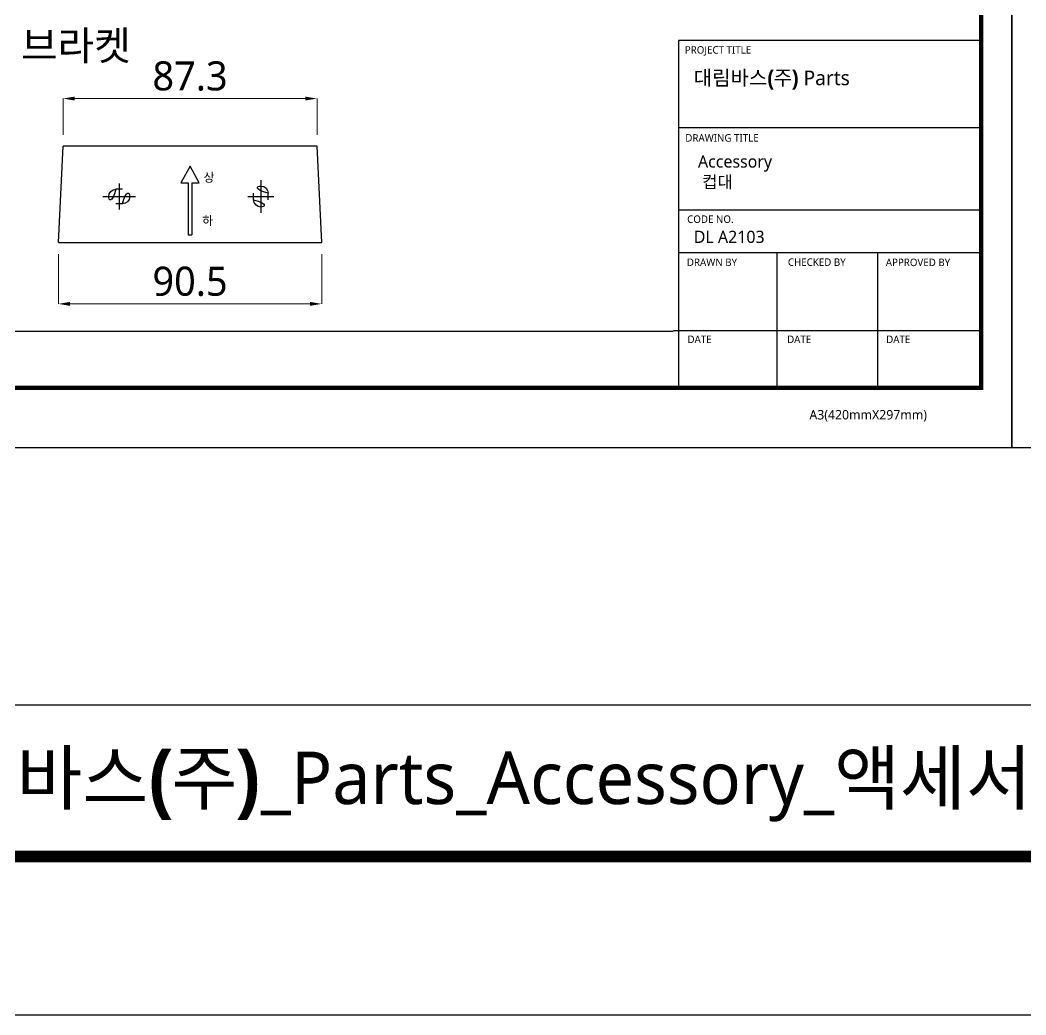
# Model space of a CAD drawing. Extents: x 16296677952 to 16296679688, y -37409618576 to -37409617304.
# Drawn here: x 16296678338.5 to 16296678684.2, y -37409618576 to -37409618234.2 of the extents above; entities that cross this region are included whole.
import ezdxf

# ---------------------------------------------------------------- set-up
doc = ezdxf.new("R2010")
doc.units = 0
doc.header["$LTSCALE"] = 10
doc.header["$MEASUREMENT"] = 0
doc.header["$PDMODE"] = 3
doc.header["$PDSIZE"] = -10
doc.linetypes.add('CENTER', pattern=[2, 1.25, -0.25, 0.25, -0.25])
doc.layers.get('0').update_dxf_attribs({"linetype": 'CONTINUOUS'})
doc.layers.get('DEFPOINTS').update_dxf_attribs({"linetype": 'CONTINUOUS'})
doc.layers.add('1', color=7, linetype='CONTINUOUS')
doc.styles.add('Daelim Dimension', font='')
doc.styles.get('Daelim Dimension').set_extended_font_data('NanumGothic')
doc.dimstyles.new('DEFAULT', dxfattribs={"dimscale": 2, "dimtxt": 2, "dimasz": 2, "dimexe": 0, "dimexo": 2, "dimgap": 1, "dimtad": 1, "dimdec": 1, "dimzin": 9, "dimdsep": 46, "dimtxsty": 'Daelim Dimension', "dimcen": 0.5, "dimclrd": 252, "dimclre": 252, "dimclrt": 3, "dimadec": 1, "dimazin": 0, "dimtfac": 1, "dimtdec": 1, "dimtix": 1, "dimtmove": 0, "dimatfit": 3, "dimfxl": 1, "dimtolj": 1, "dimtzin": 1, "dimlwd": 9, "dimlwe": 9, "dimarcsym": 0})

# ---------------------------------------------------------------- blocks, each defined once
blk = doc.blocks.new('*D12')
at = {"color": 5, "lineweight": 9, "transparency": 16777216}
for p, q in [((16296678353.22064, -37409618273.532967), (16296678353.22064, -37409618261.124573)), ((16296678357.22064, -37409618261.124573), (16296678436.520639, -37409618261.124573)), ((16296678440.520639, -37409618273.532967), (16296678440.520639, -37409618261.124573))]:
    blk.add_line(p, q, dxfattribs=at)
at = {"color": 5, "transparency": 16777216}
for points in [[(16296678357.22064, -37409618260.457901), (16296678357.22064, -37409618261.791229), (16296678353.22064, -37409618261.124573)], [(16296678436.520639, -37409618260.457901), (16296678436.520639, -37409618261.791229), (16296678440.520639, -37409618261.124573)]]:
    blk.add_solid(points, dxfattribs=at)
at = {"layer": 'DEFPOINTS', "color": 0, "transparency": 16777216}
for p in [(16296678440.520639, -37409618261.124573), (16296678353.22064, -37409618277.532967), (16296678440.520639, -37409618277.532967)]:
    blk.add_point(p, dxfattribs=at)
at = {"color": 7, "transparency": 16777216, "insert": (16296678396.87064, -37409618253.423561), "char_height": 10, "attachment_point": 5, "style": 'Daelim Dimension'}
blk.add_mtext('\\A1;87.3', dxfattribs=at)
blk = doc.blocks.new('*D13')
at = {"color": 5, "lineweight": 9, "transparency": 16777216}
for p, q in [((16296678351.62064, -37409618314.632973), (16296678351.62064, -37409618331.674797)), ((16296678442.12064, -37409618314.632973), (16296678442.12064, -37409618331.674797)), ((16296678355.62064, -37409618331.674797), (16296678438.12064, -37409618331.674797))]:
    blk.add_line(p, q, dxfattribs=at)
at = {"color": 5, "transparency": 16777216}
for points in [[(16296678355.62064, -37409618331.008141), (16296678355.62064, -37409618332.341469), (16296678351.62064, -37409618331.674797)], [(16296678438.12064, -37409618331.008141), (16296678438.12064, -37409618332.341469), (16296678442.12064, -37409618331.674797)]]:
    blk.add_solid(points, dxfattribs=at)
at = {"layer": 'DEFPOINTS', "color": 0, "transparency": 16777216}
for p in [(16296678351.62064, -37409618310.632973), (16296678442.12064, -37409618310.632973), (16296678442.12064, -37409618331.674797)]:
    blk.add_point(p, dxfattribs=at)
at = {"color": 7, "transparency": 16777216, "insert": (16296678396.87064, -37409618323.973801), "char_height": 10, "attachment_point": 5, "style": 'Daelim Dimension'}
blk.add_mtext('\\A1;90.5', dxfattribs=at)

msp = doc.modelspace()

# ---------------------------------------------------------------- linework, layer by layer
at = {"color": 5, "ltscale": 40}
for p, q in [((16296678668.77466, -37409618241.158173), (16296678564.731569, -37409618241.158173)), ((16296678668.77466, -37409618271.231178), (16296678564.731569, -37409618271.231178)), ((16296678668.77466, -37409618271.231178), (16296678564.731569, -37409618271.231178)), ((16296678668.77466, -37409618299.520866), (16296678564.731569, -37409618299.520866)), ((16296678668.77466, -37409618299.520866), (16296678564.731569, -37409618299.520866)), ((16296678668.77466, -37409618314.111519), (16296678564.731569, -37409618314.111519)), ((16296678668.77466, -37409618314.111519), (16296678564.731569, -37409618314.111519)), ((16296678598.525669, -37409618314.111519), (16296678598.525669, -37409618360.558502)), ((16296678633.20821, -37409618314.111519), (16296678633.20821, -37409618360.558502)), ((16296678668.77466, -37409618340.942162), (16296678563.087021, -37409618340.942162)), ((16296678668.77466, -37409618340.942162), (16296678565.54217, -37409618340.942162)), ((16296678668.77466, -37409618360.558502), (16296678579.609449, -37409618360.558502))]:
    msp.add_line(p, q, dxfattribs=at)
at = {"color": 5, "ltscale": 0.5}
msp.add_line((16296678564.731569, -37409618241.158173), (16296678564.731569, -37409618361.187843), dxfattribs=at)
at = {"color": 1, "linetype": 'CENTER'}
for p, q in [((16296678421.22064, -37409618289.182983), (16296678421.22064, -37409618300.382973)), ((16296678372.520639, -37409618290.282967), (16296678372.520639, -37409618299.282967)), ((16296678366.920641, -37409618294.782967), (16296678378.12064, -37409618294.782967)), ((16296678416.72064, -37409618294.782967), (16296678425.72064, -37409618294.782967))]:
    msp.add_line(p, q, dxfattribs=at)
at = {"color": 5}
for p, q in [((16296678038.774549, -37409618341.016571), (16296678562.96183, -37409618341.016571)), ((16296677980.389971, -37409618469.388939), (16296679378.222731, -37409618469.388939))]:
    msp.add_line(p, q, dxfattribs=at)
at = {"ltscale": 0.5}
for points in [[(16296677952.4748, -37409618575.967308), (16296679688.4748, -37409618575.967308), (16296679688.4748, -37409617303.967308), (16296677952.4748, -37409617303.967308)], [(16296678028.306351, -37409618380.983459), (16296678679.306351, -37409618380.983459), (16296678679.306351, -37409617903.983459), (16296678028.306351, -37409617903.983459)], [(16296678679.306351, -37409618380.983459), (16296679330.306351, -37409618380.983459), (16296679330.306351, -37409617903.983459), (16296678679.306351, -37409617903.983459)]]:
    msp.add_lwpolyline(points, close=True, dxfattribs=at)
at = {"color": 5, "linetype": 'ByBlock', "lineweight": 200}
for points, const_width in [([(16296677980.389971, -37409618521.501404), (16296679660.389971, -37409618521.501404), (16296679660.389971, -37409617333.501404), (16296677980.389971, -37409617333.501404)], 4), ([(16296678038.774549, -37409618360.558739), (16296678668.774549, -37409618360.558739), (16296678668.774549, -37409617915.058739), (16296678038.774549, -37409617915.058739)], 1.5)]:
    msp.add_lwpolyline(points, close=True, dxfattribs=dict(at, const_width=const_width))
at = {"layer": '1'}
for p, q in [((16296678351.62064, -37409618310.632973), (16296678353.22064, -37409618277.532967)), ((16296678440.520639, -37409618277.532967), (16296678353.22064, -37409618277.532967)), ((16296678442.12064, -37409618310.632973), (16296678440.520639, -37409618277.532967)), ((16296678396.87064, -37409618284.332977), (16296678393.72064, -37409618290.032967)), ((16296678400.020639, -37409618290.032967), (16296678396.87064, -37409618284.332977)), ((16296678393.72064, -37409618290.032967), (16296678396.270639, -37409618290.032967)), ((16296678396.270639, -37409618290.032967), (16296678396.270639, -37409618307.932983)), ((16296678397.47064, -37409618290.032967), (16296678397.47064, -37409618307.932983)), ((16296678397.47064, -37409618290.032967), (16296678400.020639, -37409618290.032967)), ((16296678373.62064, -37409618292.282967), (16296678371.420641, -37409618292.282967)), ((16296678418.72064, -37409618295.882973), (16296678418.72064, -37409618293.682983)), ((16296678423.72064, -37409618295.882973), (16296678423.72064, -37409618293.682983)), ((16296678373.62064, -37409618297.282967), (16296678371.420641, -37409618297.282967)), ((16296678351.62064, -37409618310.632973), (16296678442.12064, -37409618310.632973)), ((16296678396.270639, -37409618307.932983), (16296678397.47064, -37409618307.932983))]:
    msp.add_line(p, q, dxfattribs=at)
for centre, start, end in [((16296678371.420641, -37409618294.782967), 90, 270), ((16296678373.62064, -37409618294.782967), 270, 90), ((16296678421.22064, -37409618293.682983), 0, 180), ((16296678421.22064, -37409618295.882973), 180, 0)]:
    msp.add_arc(centre, 2.5, start, end, dxfattribs=at)

# ---------------------------------------------------------------- texts
at = {"color": 5, "ltscale": 40, "style": 'Daelim Dimension'}
for s, height, p in [('PROJECT TITLE', 2.56901127, (16296678566.93413, -37409618245.686653)), ('DRAWING TITLE', 2.56901127, (16296678567.098829, -37409618275.922539)), ('CODE NO.', 2.5690113, (16296678567.743071, -37409618303.844521)), ('DRAWN BY', 2.5690113, (16296678567.64233, -37409618318.652924)), ('CHECKED BY', 2.5690113, (16296678602.352501, -37409618318.607353)), ('APPROVED BY', 2.56901127, (16296678636.01589, -37409618318.690338)), ('DATE', 2.5690113, (16296678567.842991, -37409618345.130913)), ('DATE', 2.5690113, (16296678602.079321, -37409618345.130913)), ('DATE', 2.5690113, (16296678636.134029, -37409618345.130913)), ('A3(420mmX297mm)', 3.24237133, (16296678609.759609, -37409618371.374451))]:
    msp.add_text(s, height=height, dxfattribs=at).set_placement(p)
at = {"color": 7, "insert": (16296678357.64032, -37409618243.442123), "char_height": 10, "attachment_point": 5, "style": 'Daelim Dimension'}
msp.add_mtext('\\A1;브라켓', dxfattribs=at)
at = {"attachment_point": 1, "style": 'Daelim Dimension'}
for s, insert, char_height, width in [('{\\fPretendard Variable SemiBold|b0|i0|c129|p2;\\C7;대림바스(주)} Parts', (16296678569.98984, -37409618251.48848), 5.03600079, 80.93992813), (' Accessory\\P  컵대', (16296678570.034269, -37409618280.634933), 4.2041236, 70.7511006), ('\\pt46.245;DL A2103', (16296678570.034269, -37409618306.526329), 4.20412356, 70.7511006)]:
    msp.add_mtext(s, dxfattribs=dict(at, insert=insert, char_height=char_height, width=width))
at = {"color": 2, "linetype": 'Continuous', "char_height": 3, "width": 4.7571418, "attachment_point": 7, "style": 'Daelim Dimension'}
for s, insert in [('상', (16296678401.520639, -37409618290.032967)), ('하', (16296678401.070641, -37409618304.932983))]:
    msp.add_mtext(s, dxfattribs=dict(at, insert=insert))
at = {"color": 2, "insert": (16296678292.049339, -37409618485.511917), "char_height": 18.0176724, "width": 859.36974055, "attachment_point": 1, "style": 'Daelim Dimension'}
msp.add_mtext('{\\fPretendard Variable SemiBold|b0|i0|c129|p2;대림바스(주)}_Parts_Accessory_{\\fGulim|b0|i0|c129|p50;액세서리}4{\\fGulim|b0|i0|c129|p50;품}_DL A2100', dxfattribs=at)

# ---------------------------------------------------------------- dimensions: what is measured, and where the dimension line sits
at = {"color": 7}
for base, p1, p2, picture, middle in [((16296678440.520639, -37409618261.124573), (16296678353.22064, -37409618277.532967), (16296678440.520639, -37409618277.532967), '*D12', (16296678396.87064, -37409618261.124573)), ((16296678442.12064, -37409618331.674797), (16296678351.62064, -37409618310.632973), (16296678442.12064, -37409618310.632973), '*D13', (16296678396.87064, -37409618331.674797))]:
    dim = msp.add_linear_dim(base=base, p1=p1, p2=p2, dimstyle='DEFAULT', override={"dimtxt": 5, "dimclrd": 5, "dimclre": 5, "dimclrt": 7}, dxfattribs=at)
    dim.commit()
    dim.dimension.update_dxf_attribs({"geometry": picture, "text_midpoint": middle, "dimtype": 160})

doc.saveas('drawing.dxf')
